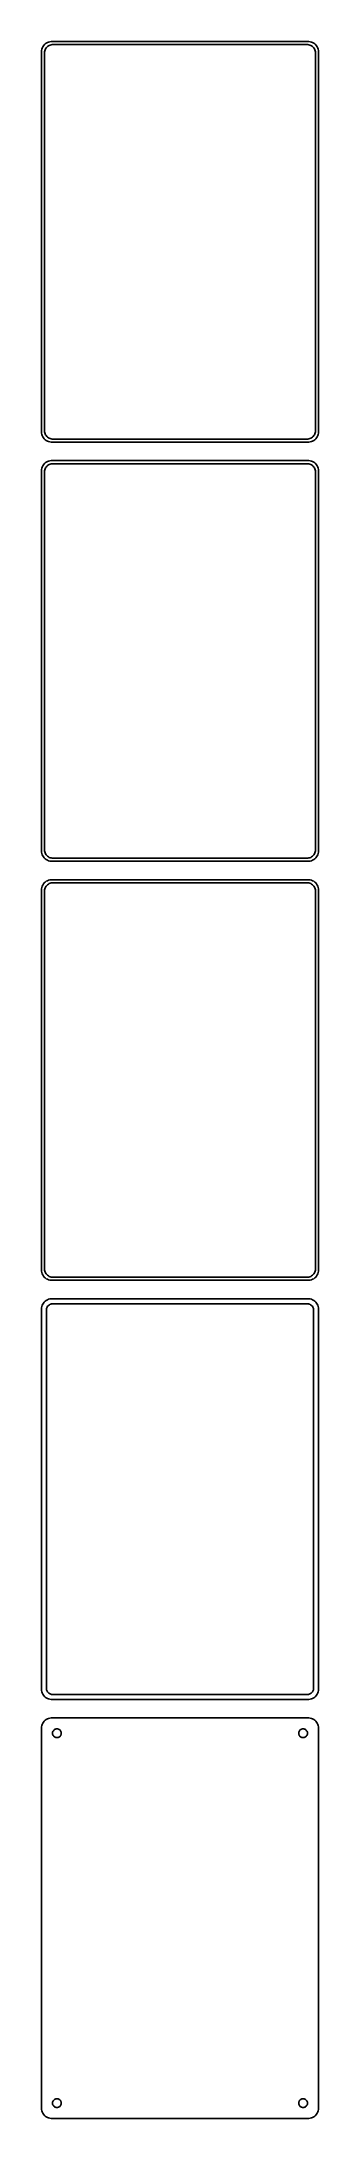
# Model space of a CAD drawing. Header units: metres. Extents: x -68 to 68, y 923 to 1933.
import ezdxf

# ---------------------------------------------------------------- set-up
doc = ezdxf.new("R2010")
doc.units = ezdxf.units.M

msp = doc.modelspace()

# ---------------------------------------------------------------- linework, layer by layer
for p, q in [((-66.5451, 1931.44), (-66.8815, 1930.91)), ((-66.1448, 1931.92), (-66.5451, 1931.44)), ((-65.6871, 1932.35), (-66.1448, 1931.92)), ((-65.1791, 1932.72), (-65.6871, 1932.35)), ((-64.6289, 1933.02), (-65.1791, 1932.72)), ((-64.9159, 1930.74), (-64.5497, 1931.08)), ((-64.0451, 1933.26), (-64.6289, 1933.02)), ((-64.5497, 1931.08), (-64.1433, 1931.38)), ((-64.1433, 1931.38), (-63.7031, 1931.62)), ((-63.4369, 1933.41), (-64.0451, 1933.26)), ((-63.7031, 1931.62), (-63.2361, 1931.8)), ((-62.8139, 1933.49), (-63.4369, 1933.41)), ((-63.2361, 1931.8), (-62.7495, 1931.93)), ((62.8139, 1933.49), (-62.8139, 1933.49)), ((-62.7495, 1931.93), (-62.2512, 1931.99)), ((-62.2512, 1931.99), (62.2512, 1931.99)), ((62.2512, 1931.99), (62.7495, 1931.93)), ((62.7495, 1931.93), (63.2361, 1931.8)), ((63.4369, 1933.41), (62.8139, 1933.49)), ((63.2361, 1931.8), (63.7031, 1931.62)), ((64.0451, 1933.26), (63.4369, 1933.41)), ((63.7031, 1931.62), (64.1433, 1931.38)), ((64.6289, 1933.02), (64.0451, 1933.26)), ((64.1433, 1931.38), (64.5497, 1931.08)), ((64.5497, 1931.08), (64.9159, 1930.74)), ((65.1791, 1932.72), (64.6289, 1933.02)), ((65.6871, 1932.35), (65.1791, 1932.72)), ((66.1448, 1931.92), (65.6871, 1932.35)), ((66.5451, 1931.44), (66.1448, 1931.92)), ((66.8815, 1930.91), (66.5451, 1931.44)), ((-67.4606, 1929.13), (-67.5, 1928.5)), ((-67.5, 1928.5), (-67.5, 1743.5)), ((-67.3429, 1929.74), (-67.4606, 1929.13)), ((-67.1489, 1930.34), (-67.3429, 1929.74)), ((-66.8815, 1930.91), (-67.1489, 1930.34)), ((-66, 1928), (-65.9685, 1928.5)), ((-66, 1744), (-66, 1928)), ((-65.9685, 1928.5), (-65.8743, 1928.99)), ((-65.8743, 1928.99), (-65.7191, 1929.47)), ((-65.7191, 1929.47), (-65.5052, 1929.93)), ((-65.5052, 1929.93), (-65.2361, 1930.35)), ((-65.2361, 1930.35), (-64.9159, 1930.74)), ((64.9159, 1930.74), (65.2361, 1930.35)), ((65.2361, 1930.35), (65.5052, 1929.93)), ((65.5052, 1929.93), (65.7191, 1929.47)), ((65.7191, 1929.47), (65.8743, 1928.99)), ((65.8743, 1928.99), (65.9685, 1928.5)), ((65.9685, 1928.5), (66, 1928)), ((66, 1928), (66, 1744)), ((67.1489, 1930.34), (66.8815, 1930.91)), ((67.3429, 1929.74), (67.1489, 1930.34)), ((67.4606, 1929.13), (67.3429, 1929.74)), ((67.5, 1928.5), (67.4606, 1929.13)), ((67.5, 1743.5), (67.5, 1928.5)), ((-67.5, 1743.5), (-67.4606, 1742.87)), ((-67.4606, 1742.87), (-67.3429, 1742.26)), ((-67.3429, 1742.26), (-67.1489, 1741.66)), ((-67.1489, 1741.66), (-66.8815, 1741.09)), ((-66.8815, 1741.09), (-66.5451, 1740.56)), ((-66.5451, 1740.56), (-66.1448, 1740.08)), ((-66.1448, 1740.08), (-65.6871, 1739.65)), ((-65.9685, 1743.5), (-66, 1744)), ((-65.8743, 1743.01), (-65.9685, 1743.5)), ((-65.7191, 1742.53), (-65.8743, 1743.01)), ((-65.5052, 1742.07), (-65.7191, 1742.53)), ((-65.6871, 1739.65), (-65.1791, 1739.28)), ((-65.2361, 1741.65), (-65.5052, 1742.07)), ((-64.9159, 1741.26), (-65.2361, 1741.65)), ((-65.1791, 1739.28), (-64.6289, 1738.98)), ((-64.5497, 1740.92), (-64.9159, 1741.26)), ((-64.6289, 1738.98), (-64.0451, 1738.74)), ((-64.1433, 1740.62), (-64.5497, 1740.92)), ((-63.7031, 1740.38), (-64.1433, 1740.62)), ((-63.2361, 1740.2), (-63.7031, 1740.38)), ((-62.7495, 1740.07), (-63.2361, 1740.2)), ((-62.2512, 1740.01), (-62.7495, 1740.07)), ((62.2512, 1740.01), (-62.2512, 1740.01)), ((62.7495, 1740.07), (62.2512, 1740.01)), ((63.2361, 1740.2), (62.7495, 1740.07)), ((63.7031, 1740.38), (63.2361, 1740.2)), ((64.1433, 1740.62), (63.7031, 1740.38)), ((64.0451, 1738.74), (64.6289, 1738.98)), ((64.5497, 1740.92), (64.1433, 1740.62)), ((64.9159, 1741.26), (64.5497, 1740.92)), ((64.6289, 1738.98), (65.1791, 1739.28)), ((65.2361, 1741.65), (64.9159, 1741.26)), ((65.1791, 1739.28), (65.6871, 1739.65)), ((65.5052, 1742.07), (65.2361, 1741.65)), ((65.7191, 1742.53), (65.5052, 1742.07)), ((65.6871, 1739.65), (66.1448, 1740.08)), ((65.8743, 1743.01), (65.7191, 1742.53)), ((65.9685, 1743.5), (65.8743, 1743.01)), ((66, 1744), (65.9685, 1743.5)), ((66.1448, 1740.08), (66.5451, 1740.56)), ((66.5451, 1740.56), (66.8815, 1741.09)), ((66.8815, 1741.09), (67.1489, 1741.66)), ((67.1489, 1741.66), (67.3429, 1742.26)), ((67.3429, 1742.26), (67.4606, 1742.87)), ((67.4606, 1742.87), (67.5, 1743.5)), ((-64.6289, 1729.02), (-65.1791, 1728.72)), ((-64.0451, 1729.26), (-64.6289, 1729.02)), ((-64.0451, 1738.74), (-63.4369, 1738.59)), ((-63.4369, 1729.41), (-64.0451, 1729.26)), ((-63.4369, 1738.59), (-62.8139, 1738.51)), ((-62.8139, 1729.49), (-63.4369, 1729.41)), ((-62.8139, 1738.51), (62.8139, 1738.51)), ((62.8139, 1729.49), (-62.8139, 1729.49)), ((62.8139, 1738.51), (63.4369, 1738.59)), ((63.4369, 1729.41), (62.8139, 1729.49)), ((63.4369, 1738.59), (64.0451, 1738.74)), ((64.0451, 1729.26), (63.4369, 1729.41)), ((64.6289, 1729.02), (64.0451, 1729.26)), ((65.1791, 1728.72), (64.6289, 1729.02)), ((-67.4606, 1725.13), (-67.5, 1724.5)), ((-67.5, 1724.5), (-67.5, 1539.5)), ((-67.3429, 1725.74), (-67.4606, 1725.13)), ((-67.1489, 1726.34), (-67.3429, 1725.74)), ((-66.8815, 1726.91), (-67.1489, 1726.34)), ((-66.5451, 1727.44), (-66.8815, 1726.91)), ((-66.1448, 1727.92), (-66.5451, 1727.44)), ((-65.6871, 1728.35), (-66.1448, 1727.92)), ((-66, 1724), (-65.9685, 1724.5)), ((-66, 1540), (-66, 1724)), ((-65.9685, 1724.5), (-65.8743, 1724.99)), ((-65.8743, 1724.99), (-65.7191, 1725.47)), ((-65.7191, 1725.47), (-65.5052, 1725.93)), ((-65.1791, 1728.72), (-65.6871, 1728.35)), ((-65.5052, 1725.93), (-65.2361, 1726.35)), ((-65.2361, 1726.35), (-64.9159, 1726.74)), ((-64.9159, 1726.74), (-64.5497, 1727.08)), ((-64.5497, 1727.08), (-64.1433, 1727.38)), ((-64.1433, 1727.38), (-63.7031, 1727.62)), ((-63.7031, 1727.62), (-63.2361, 1727.8)), ((-63.2361, 1727.8), (-62.7495, 1727.93)), ((-62.7495, 1727.93), (-62.2512, 1727.99)), ((-62.2512, 1727.99), (62.2512, 1727.99)), ((62.2512, 1727.99), (62.7495, 1727.93)), ((62.7495, 1727.93), (63.2361, 1727.8)), ((63.2361, 1727.8), (63.7031, 1727.62)), ((63.7031, 1727.62), (64.1433, 1727.38)), ((64.1433, 1727.38), (64.5497, 1727.08)), ((64.5497, 1727.08), (64.9159, 1726.74)), ((64.9159, 1726.74), (65.2361, 1726.35)), ((65.6871, 1728.35), (65.1791, 1728.72)), ((65.2361, 1726.35), (65.5052, 1725.93)), ((65.5052, 1725.93), (65.7191, 1725.47)), ((66.1448, 1727.92), (65.6871, 1728.35)), ((65.7191, 1725.47), (65.8743, 1724.99)), ((65.8743, 1724.99), (65.9685, 1724.5)), ((65.9685, 1724.5), (66, 1724)), ((66, 1724), (66, 1540)), ((66.5451, 1727.44), (66.1448, 1727.92)), ((66.8815, 1726.91), (66.5451, 1727.44)), ((67.1489, 1726.34), (66.8815, 1726.91)), ((67.3429, 1725.74), (67.1489, 1726.34)), ((67.4606, 1725.13), (67.3429, 1725.74)), ((67.5, 1724.5), (67.4606, 1725.13)), ((67.5, 1539.5), (67.5, 1724.5)), ((-67.5, 1539.5), (-67.4606, 1538.87)), ((-67.4606, 1538.87), (-67.3429, 1538.26)), ((-67.3429, 1538.26), (-67.1489, 1537.66)), ((-67.1489, 1537.66), (-66.8815, 1537.09)), ((-66.8815, 1537.09), (-66.5451, 1536.56)), ((-65.9685, 1539.5), (-66, 1540)), ((-65.8743, 1539.01), (-65.9685, 1539.5)), ((-65.7191, 1538.53), (-65.8743, 1539.01)), ((-65.5052, 1538.07), (-65.7191, 1538.53)), ((-65.2361, 1537.65), (-65.5052, 1538.07)), ((-64.9159, 1537.26), (-65.2361, 1537.65)), ((-64.5497, 1536.92), (-64.9159, 1537.26)), ((-64.1433, 1536.62), (-64.5497, 1536.92)), ((64.5497, 1536.92), (64.1433, 1536.62)), ((64.9159, 1537.26), (64.5497, 1536.92)), ((65.2361, 1537.65), (64.9159, 1537.26)), ((65.5052, 1538.07), (65.2361, 1537.65)), ((65.7191, 1538.53), (65.5052, 1538.07)), ((65.8743, 1539.01), (65.7191, 1538.53)), ((65.9685, 1539.5), (65.8743, 1539.01)), ((66, 1540), (65.9685, 1539.5)), ((66.5451, 1536.56), (66.8815, 1537.09)), ((66.8815, 1537.09), (67.1489, 1537.66)), ((67.1489, 1537.66), (67.3429, 1538.26)), ((67.3429, 1538.26), (67.4606, 1538.87)), ((67.4606, 1538.87), (67.5, 1539.5)), ((-66.5451, 1536.56), (-66.1448, 1536.08)), ((-66.1448, 1536.08), (-65.6871, 1535.65)), ((-65.6871, 1535.65), (-65.1791, 1535.28)), ((-65.1791, 1535.28), (-64.6289, 1534.98)), ((-64.6289, 1534.98), (-64.0451, 1534.74)), ((-63.7031, 1536.38), (-64.1433, 1536.62)), ((-64.0451, 1534.74), (-63.4369, 1534.59)), ((-63.2361, 1536.2), (-63.7031, 1536.38)), ((-63.4369, 1534.59), (-62.8139, 1534.51)), ((-62.7495, 1536.07), (-63.2361, 1536.2)), ((-62.8139, 1534.51), (62.8139, 1534.51)), ((-62.2512, 1536.01), (-62.7495, 1536.07)), ((62.2512, 1536.01), (-62.2512, 1536.01)), ((62.7495, 1536.07), (62.2512, 1536.01)), ((63.2361, 1536.2), (62.7495, 1536.07)), ((62.8139, 1534.51), (63.4369, 1534.59)), ((63.7031, 1536.38), (63.2361, 1536.2)), ((63.4369, 1534.59), (64.0451, 1534.74)), ((64.1433, 1536.62), (63.7031, 1536.38)), ((64.0451, 1534.74), (64.6289, 1534.98)), ((64.6289, 1534.98), (65.1791, 1535.28)), ((65.1791, 1535.28), (65.6871, 1535.65)), ((65.6871, 1535.65), (66.1448, 1536.08)), ((66.1448, 1536.08), (66.5451, 1536.56)), ((-67.4606, 1521.13), (-67.5, 1520.5)), ((-67.5, 1520.5), (-67.5, 1335.5)), ((-67.3429, 1521.74), (-67.4606, 1521.13)), ((-67.1489, 1522.34), (-67.3429, 1521.74)), ((-66.8815, 1522.91), (-67.1489, 1522.34)), ((-66.5451, 1523.44), (-66.8815, 1522.91)), ((-66.1448, 1523.92), (-66.5451, 1523.44)), ((-65.6871, 1524.35), (-66.1448, 1523.92)), ((-66, 1520), (-65.9685, 1520.5)), ((-66, 1336), (-66, 1520)), ((-65.9685, 1520.5), (-65.8743, 1520.99)), ((-65.8743, 1520.99), (-65.7191, 1521.47)), ((-65.7191, 1521.47), (-65.5052, 1521.93)), ((-65.1791, 1524.72), (-65.6871, 1524.35)), ((-65.5052, 1521.93), (-65.2361, 1522.35)), ((-65.2361, 1522.35), (-64.9159, 1522.74)), ((-64.6289, 1525.02), (-65.1791, 1524.72)), ((-64.9159, 1522.74), (-64.5497, 1523.08)), ((-64.0451, 1525.26), (-64.6289, 1525.02)), ((-64.5497, 1523.08), (-64.1433, 1523.38)), ((-64.1433, 1523.38), (-63.7031, 1523.62)), ((-63.4369, 1525.41), (-64.0451, 1525.26)), ((-63.7031, 1523.62), (-63.2361, 1523.8)), ((-62.8139, 1525.49), (-63.4369, 1525.41)), ((-63.2361, 1523.8), (-62.7495, 1523.93)), ((62.8139, 1525.49), (-62.8139, 1525.49)), ((-62.7495, 1523.93), (-62.2512, 1523.99)), ((-62.2512, 1523.99), (62.2512, 1523.99)), ((62.2512, 1523.99), (62.7495, 1523.93)), ((62.7495, 1523.93), (63.2361, 1523.8)), ((63.4369, 1525.41), (62.8139, 1525.49)), ((63.2361, 1523.8), (63.7031, 1523.62)), ((64.0451, 1525.26), (63.4369, 1525.41)), ((63.7031, 1523.62), (64.1433, 1523.38)), ((64.6289, 1525.02), (64.0451, 1525.26)), ((64.1433, 1523.38), (64.5497, 1523.08)), ((64.5497, 1523.08), (64.9159, 1522.74)), ((65.1791, 1524.72), (64.6289, 1525.02)), ((64.9159, 1522.74), (65.2361, 1522.35)), ((65.6871, 1524.35), (65.1791, 1524.72)), ((65.2361, 1522.35), (65.5052, 1521.93)), ((65.5052, 1521.93), (65.7191, 1521.47)), ((66.1448, 1523.92), (65.6871, 1524.35)), ((65.7191, 1521.47), (65.8743, 1520.99)), ((65.8743, 1520.99), (65.9685, 1520.5)), ((65.9685, 1520.5), (66, 1520)), ((66, 1520), (66, 1336)), ((66.5451, 1523.44), (66.1448, 1523.92)), ((66.8815, 1522.91), (66.5451, 1523.44)), ((67.1489, 1522.34), (66.8815, 1522.91)), ((67.3429, 1521.74), (67.1489, 1522.34)), ((67.4606, 1521.13), (67.3429, 1521.74)), ((67.5, 1520.5), (67.4606, 1521.13)), ((67.5, 1335.5), (67.5, 1520.5)), ((-67.5, 1335.5), (-67.4606, 1334.87)), ((-67.4606, 1334.87), (-67.3429, 1334.26)), ((-65.9685, 1335.5), (-66, 1336)), ((-65.8743, 1335.01), (-65.9685, 1335.5)), ((-65.7191, 1334.53), (-65.8743, 1335.01)), ((-65.5052, 1334.07), (-65.7191, 1334.53)), ((65.7191, 1334.53), (65.5052, 1334.07)), ((65.8743, 1335.01), (65.7191, 1334.53)), ((65.9685, 1335.5), (65.8743, 1335.01)), ((66, 1336), (65.9685, 1335.5)), ((67.3429, 1334.26), (67.4606, 1334.87)), ((67.4606, 1334.87), (67.5, 1335.5)), ((-67.3429, 1334.26), (-67.1489, 1333.66)), ((-67.1489, 1333.66), (-66.8815, 1333.09)), ((-66.8815, 1333.09), (-66.5451, 1332.56)), ((-66.5451, 1332.56), (-66.1448, 1332.08)), ((-66.1448, 1332.08), (-65.6871, 1331.65)), ((-65.6871, 1331.65), (-65.1791, 1331.28)), ((-65.2361, 1333.65), (-65.5052, 1334.07)), ((-64.9159, 1333.26), (-65.2361, 1333.65)), ((-65.1791, 1331.28), (-64.6289, 1330.98)), ((-64.5497, 1332.92), (-64.9159, 1333.26)), ((-64.6289, 1330.98), (-64.0451, 1330.74)), ((-64.1433, 1332.62), (-64.5497, 1332.92)), ((-63.7031, 1332.38), (-64.1433, 1332.62)), ((-64.0451, 1330.74), (-63.4369, 1330.59)), ((-63.2361, 1332.2), (-63.7031, 1332.38)), ((-63.4369, 1330.59), (-62.8139, 1330.51)), ((-62.7495, 1332.07), (-63.2361, 1332.2)), ((-62.8139, 1330.51), (62.8139, 1330.51)), ((-62.2512, 1332.01), (-62.7495, 1332.07)), ((62.2512, 1332.01), (-62.2512, 1332.01)), ((62.7495, 1332.07), (62.2512, 1332.01)), ((63.2361, 1332.2), (62.7495, 1332.07)), ((62.8139, 1330.51), (63.4369, 1330.59)), ((63.7031, 1332.38), (63.2361, 1332.2)), ((63.4369, 1330.59), (64.0451, 1330.74)), ((64.1433, 1332.62), (63.7031, 1332.38)), ((64.0451, 1330.74), (64.6289, 1330.98)), ((64.5497, 1332.92), (64.1433, 1332.62)), ((64.9159, 1333.26), (64.5497, 1332.92)), ((64.6289, 1330.98), (65.1791, 1331.28)), ((65.2361, 1333.65), (64.9159, 1333.26)), ((65.1791, 1331.28), (65.6871, 1331.65)), ((65.5052, 1334.07), (65.2361, 1333.65)), ((65.6871, 1331.65), (66.1448, 1332.08)), ((66.1448, 1332.08), (66.5451, 1332.56)), ((66.5451, 1332.56), (66.8815, 1333.09)), ((66.8815, 1333.09), (67.1489, 1333.66)), ((67.1489, 1333.66), (67.3429, 1334.26)), ((-67.4606, 1317.13), (-67.5, 1316.5)), ((-67.5, 1316.5), (-67.5, 1131.5)), ((-67.3429, 1317.74), (-67.4606, 1317.13)), ((-67.1489, 1318.34), (-67.3429, 1317.74)), ((-66.8815, 1318.91), (-67.1489, 1318.34)), ((-66.5451, 1319.44), (-66.8815, 1318.91)), ((-66.1448, 1319.92), (-66.5451, 1319.44)), ((-65.6871, 1320.35), (-66.1448, 1319.92)), ((-65.1791, 1320.72), (-65.6871, 1320.35)), ((-64.6289, 1321.02), (-65.1791, 1320.72)), ((-65.1129, 1316), (-65.0884, 1316.39)), ((-65.1129, 1132), (-65.1129, 1316)), ((-65.0884, 1316.39), (-65.0151, 1316.77)), ((-65.0151, 1316.77), (-64.8943, 1317.15)), ((-64.8943, 1317.15), (-64.7279, 1317.5)), ((-64.7279, 1317.5), (-64.5184, 1317.83)), ((-64.0451, 1321.26), (-64.6289, 1321.02)), ((-64.5184, 1317.83), (-64.2692, 1318.13)), ((-64.2692, 1318.13), (-63.9842, 1318.4)), ((-63.4369, 1321.41), (-64.0451, 1321.26)), ((-63.9842, 1318.4), (-63.668, 1318.63)), ((-63.668, 1318.63), (-63.3254, 1318.82)), ((-62.8139, 1321.49), (-63.4369, 1321.41)), ((-63.3254, 1318.82), (-62.9619, 1318.96)), ((-62.9619, 1318.96), (-62.5833, 1319.06)), ((62.8139, 1321.49), (-62.8139, 1321.49)), ((-62.5833, 1319.06), (-62.1954, 1319.11)), ((-62.1954, 1319.11), (62.1954, 1319.11)), ((62.1954, 1319.11), (62.5833, 1319.06)), ((62.5833, 1319.06), (62.9619, 1318.96)), ((63.4369, 1321.41), (62.8139, 1321.49)), ((62.9619, 1318.96), (63.3254, 1318.82)), ((63.3254, 1318.82), (63.668, 1318.63)), ((64.0451, 1321.26), (63.4369, 1321.41)), ((63.668, 1318.63), (63.9842, 1318.4)), ((63.9842, 1318.4), (64.2692, 1318.13)), ((64.6289, 1321.02), (64.0451, 1321.26)), ((64.2692, 1318.13), (64.5184, 1317.83)), ((64.5184, 1317.83), (64.7279, 1317.5)), ((65.1791, 1320.72), (64.6289, 1321.02)), ((64.7279, 1317.5), (64.8943, 1317.15)), ((64.8943, 1317.15), (65.0151, 1316.77)), ((65.0151, 1316.77), (65.0884, 1316.39)), ((65.0884, 1316.39), (65.1129, 1316)), ((65.1129, 1316), (65.1129, 1132)), ((65.6871, 1320.35), (65.1791, 1320.72)), ((66.1448, 1319.92), (65.6871, 1320.35)), ((66.5451, 1319.44), (66.1448, 1319.92)), ((66.8815, 1318.91), (66.5451, 1319.44)), ((67.1489, 1318.34), (66.8815, 1318.91)), ((67.3429, 1317.74), (67.1489, 1318.34)), ((67.4606, 1317.13), (67.3429, 1317.74)), ((67.5, 1316.5), (67.4606, 1317.13)), ((67.5, 1131.5), (67.5, 1316.5)), ((-67.5, 1131.5), (-67.4606, 1130.87)), ((-67.4606, 1130.87), (-67.3429, 1130.26)), ((-67.3429, 1130.26), (-67.1489, 1129.66)), ((-67.1489, 1129.66), (-66.8815, 1129.09)), ((-66.8815, 1129.09), (-66.5451, 1128.56)), ((-66.5451, 1128.56), (-66.1448, 1128.08)), ((-66.1448, 1128.08), (-65.6871, 1127.65)), ((-65.6871, 1127.65), (-65.1791, 1127.28)), ((-65.1791, 1127.28), (-64.6289, 1126.98)), ((-65.0884, 1131.61), (-65.1129, 1132)), ((-65.0151, 1131.23), (-65.0884, 1131.61)), ((-64.8943, 1130.85), (-65.0151, 1131.23)), ((-64.7279, 1130.5), (-64.8943, 1130.85)), ((-64.5184, 1130.17), (-64.7279, 1130.5)), ((-64.6289, 1126.98), (-64.0451, 1126.74)), ((-64.2692, 1129.87), (-64.5184, 1130.17)), ((-63.9842, 1129.6), (-64.2692, 1129.87)), ((-64.0451, 1126.74), (-63.4369, 1126.59)), ((-63.668, 1129.37), (-63.9842, 1129.6)), ((-63.3254, 1129.18), (-63.668, 1129.37)), ((-63.4369, 1126.59), (-62.8139, 1126.51)), ((-62.9619, 1129.04), (-63.3254, 1129.18)), ((-62.5833, 1128.94), (-62.9619, 1129.04)), ((-62.8139, 1126.51), (62.8139, 1126.51)), ((-62.1954, 1128.89), (-62.5833, 1128.94)), ((62.1954, 1128.89), (-62.1954, 1128.89)), ((62.5833, 1128.94), (62.1954, 1128.89)), ((62.9619, 1129.04), (62.5833, 1128.94)), ((62.8139, 1126.51), (63.4369, 1126.59)), ((63.3254, 1129.18), (62.9619, 1129.04)), ((63.668, 1129.37), (63.3254, 1129.18)), ((63.4369, 1126.59), (64.0451, 1126.74)), ((63.9842, 1129.6), (63.668, 1129.37)), ((64.2692, 1129.87), (63.9842, 1129.6)), ((64.0451, 1126.74), (64.6289, 1126.98)), ((64.5184, 1130.17), (64.2692, 1129.87)), ((64.7279, 1130.5), (64.5184, 1130.17)), ((64.6289, 1126.98), (65.1791, 1127.28)), ((64.8943, 1130.85), (64.7279, 1130.5)), ((65.0151, 1131.23), (64.8943, 1130.85)), ((65.0884, 1131.61), (65.0151, 1131.23)), ((65.1129, 1132), (65.0884, 1131.61)), ((65.1791, 1127.28), (65.6871, 1127.65)), ((65.6871, 1127.65), (66.1448, 1128.08)), ((66.1448, 1128.08), (66.5451, 1128.56)), ((66.5451, 1128.56), (66.8815, 1129.09)), ((66.8815, 1129.09), (67.1489, 1129.66)), ((67.1489, 1129.66), (67.3429, 1130.26)), ((67.3429, 1130.26), (67.4606, 1130.87)), ((67.4606, 1130.87), (67.5, 1131.5)), ((-67.4606, 1113.13), (-67.5, 1112.5)), ((-67.5, 1112.5), (-67.5, 927.5)), ((-67.3429, 1113.74), (-67.4606, 1113.13)), ((-67.1489, 1114.34), (-67.3429, 1113.74)), ((-66.8815, 1114.91), (-67.1489, 1114.34)), ((-66.5451, 1115.44), (-66.8815, 1114.91)), ((-66.1448, 1115.92), (-66.5451, 1115.44)), ((-65.6871, 1116.35), (-66.1448, 1115.92)), ((-65.1791, 1116.72), (-65.6871, 1116.35)), ((-64.6289, 1117.02), (-65.1791, 1116.72)), ((-64.0451, 1117.26), (-64.6289, 1117.02)), ((-63.4369, 1117.41), (-64.0451, 1117.26)), ((-62.8139, 1117.49), (-63.4369, 1117.41)), ((62.8139, 1117.49), (-62.8139, 1117.49)), ((-60.6598, 1112.03), (-60.4001, 1112.1)), ((-60.4001, 1112.1), (-60.1341, 1112.13)), ((-60.1341, 1112.13), (-59.8659, 1112.13)), ((-59.8659, 1112.13), (-59.5999, 1112.1)), ((-59.5999, 1112.1), (-59.3401, 1112.03)), ((59.3401, 1112.03), (59.5999, 1112.1)), ((59.5999, 1112.1), (59.8659, 1112.13)), ((59.8659, 1112.13), (60.1341, 1112.13)), ((60.1341, 1112.13), (60.4001, 1112.1)), ((60.4001, 1112.1), (60.6598, 1112.03)), ((63.4369, 1117.41), (62.8139, 1117.49)), ((64.0451, 1117.26), (63.4369, 1117.41)), ((64.6289, 1117.02), (64.0451, 1117.26)), ((65.1791, 1116.72), (64.6289, 1117.02)), ((65.6871, 1116.35), (65.1791, 1116.72)), ((66.1448, 1115.92), (65.6871, 1116.35)), ((66.5451, 1115.44), (66.1448, 1115.92)), ((66.8815, 1114.91), (66.5451, 1115.44)), ((67.1489, 1114.34), (66.8815, 1114.91)), ((67.3429, 1113.74), (67.1489, 1114.34)), ((67.4606, 1113.13), (67.3429, 1113.74)), ((67.5, 1112.5), (67.4606, 1113.13)), ((67.5, 927.5), (67.5, 1112.5)), ((-62.1353, 1110), (-62.1185, 1110.27)), ((-62.1185, 1109.73), (-62.1353, 1110)), ((-62.1185, 1110.27), (-62.0682, 1110.53)), ((-62.0682, 1109.47), (-62.1185, 1109.73)), ((-62.0682, 1110.53), (-61.9853, 1110.79)), ((-61.9853, 1109.21), (-62.0682, 1109.47)), ((-61.9853, 1110.79), (-61.8712, 1111.03)), ((-61.8712, 1108.97), (-61.9853, 1109.21)), ((-61.8712, 1111.03), (-61.7275, 1111.26)), ((-61.7275, 1108.74), (-61.8712, 1108.97)), ((-61.7275, 1111.26), (-61.5565, 1111.46)), ((-61.5565, 1108.54), (-61.7275, 1108.74)), ((-61.5565, 1111.46), (-61.3611, 1111.65)), ((-61.3611, 1108.35), (-61.5565, 1108.54)), ((-61.3611, 1111.65), (-61.1441, 1111.8)), ((-61.1441, 1108.2), (-61.3611, 1108.35)), ((-61.1441, 1111.8), (-60.9092, 1111.93)), ((-60.9092, 1108.07), (-61.1441, 1108.2)), ((-60.9092, 1111.93), (-60.6598, 1112.03)), ((-60.6598, 1107.97), (-60.9092, 1108.07)), ((-60.4001, 1107.9), (-60.6598, 1107.97)), ((-60.1341, 1107.87), (-60.4001, 1107.9)), ((-59.8659, 1107.87), (-60.1341, 1107.87)), ((-59.5999, 1107.9), (-59.8659, 1107.87)), ((-59.3401, 1107.97), (-59.5999, 1107.9)), ((-59.3401, 1112.03), (-59.0908, 1111.93)), ((-59.0908, 1108.07), (-59.3401, 1107.97)), ((-59.0908, 1111.93), (-58.8559, 1111.8)), ((-58.8559, 1108.2), (-59.0908, 1108.07)), ((-58.8559, 1111.8), (-58.6389, 1111.65)), ((-58.6389, 1108.35), (-58.8559, 1108.2)), ((-58.6389, 1111.65), (-58.4434, 1111.46)), ((-58.4434, 1108.54), (-58.6389, 1108.35)), ((-58.4434, 1111.46), (-58.2725, 1111.26)), ((-58.2725, 1108.74), (-58.4434, 1108.54)), ((-58.2725, 1111.26), (-58.1288, 1111.03)), ((-58.1288, 1108.97), (-58.2725, 1108.74)), ((-58.1288, 1111.03), (-58.0146, 1110.79)), ((-58.0146, 1109.21), (-58.1288, 1108.97)), ((-58.0146, 1110.79), (-57.9318, 1110.53)), ((-57.9318, 1109.47), (-58.0146, 1109.21)), ((-57.9318, 1110.53), (-57.8815, 1110.27)), ((-57.8815, 1109.73), (-57.9318, 1109.47)), ((-57.8815, 1110.27), (-57.8647, 1110)), ((-57.8647, 1110), (-57.8815, 1109.73)), ((57.8647, 1110), (57.8815, 1110.27)), ((57.8815, 1109.73), (57.8647, 1110)), ((57.8815, 1110.27), (57.9318, 1110.53)), ((57.9318, 1109.47), (57.8815, 1109.73)), ((57.9318, 1110.53), (58.0146, 1110.79)), ((58.0146, 1109.21), (57.9318, 1109.47)), ((58.0146, 1110.79), (58.1288, 1111.03)), ((58.1288, 1108.97), (58.0146, 1109.21)), ((58.1288, 1111.03), (58.2725, 1111.26)), ((58.2725, 1108.74), (58.1288, 1108.97)), ((58.2725, 1111.26), (58.4434, 1111.46)), ((58.4434, 1108.54), (58.2725, 1108.74)), ((58.4434, 1111.46), (58.6389, 1111.65)), ((58.6389, 1108.35), (58.4434, 1108.54)), ((58.6389, 1111.65), (58.8559, 1111.8)), ((58.8559, 1108.2), (58.6389, 1108.35)), ((58.8559, 1111.8), (59.0908, 1111.93)), ((59.0908, 1108.07), (58.8559, 1108.2)), ((59.0908, 1111.93), (59.3401, 1112.03)), ((59.3401, 1107.97), (59.0908, 1108.07)), ((59.5999, 1107.9), (59.3401, 1107.97)), ((59.8659, 1107.87), (59.5999, 1107.9)), ((60.1341, 1107.87), (59.8659, 1107.87)), ((60.4001, 1107.9), (60.1341, 1107.87)), ((60.6598, 1107.97), (60.4001, 1107.9)), ((60.6598, 1112.03), (60.9092, 1111.93)), ((60.9092, 1108.07), (60.6598, 1107.97)), ((60.9092, 1111.93), (61.1441, 1111.8)), ((61.1441, 1108.2), (60.9092, 1108.07)), ((61.1441, 1111.8), (61.3611, 1111.65)), ((61.3611, 1108.35), (61.1441, 1108.2)), ((61.3611, 1111.65), (61.5565, 1111.46)), ((61.5565, 1108.54), (61.3611, 1108.35)), ((61.5565, 1111.46), (61.7275, 1111.26)), ((61.7275, 1108.74), (61.5565, 1108.54)), ((61.7275, 1111.26), (61.8712, 1111.03)), ((61.8712, 1108.97), (61.7275, 1108.74)), ((61.8712, 1111.03), (61.9853, 1110.79)), ((61.9853, 1109.21), (61.8712, 1108.97)), ((61.9853, 1110.79), (62.0682, 1110.53)), ((62.0682, 1109.47), (61.9853, 1109.21)), ((62.0682, 1110.53), (62.1185, 1110.27)), ((62.1185, 1109.73), (62.0682, 1109.47)), ((62.1185, 1110.27), (62.1353, 1110)), ((62.1353, 1110), (62.1185, 1109.73)), ((-62.1353, 930), (-62.1185, 930.268)), ((-62.1185, 930.268), (-62.0682, 930.531)), ((-62.0682, 930.531), (-61.9853, 930.786)), ((-61.9853, 930.786), (-61.8712, 931.029)), ((-61.8712, 931.029), (-61.7275, 931.255)), ((-61.7275, 931.255), (-61.5565, 931.462)), ((-61.5565, 931.462), (-61.3611, 931.645)), ((-61.3611, 931.645), (-61.1441, 931.803)), ((-61.1441, 931.803), (-60.9092, 931.932)), ((-60.9092, 931.932), (-60.6598, 932.031)), ((-60.6598, 932.031), (-60.4001, 932.097)), ((-60.4001, 932.097), (-60.1341, 932.131)), ((-60.1341, 932.131), (-59.8659, 932.131)), ((-59.8659, 932.131), (-59.5999, 932.097)), ((-59.5999, 932.097), (-59.3401, 932.031)), ((-59.3401, 932.031), (-59.0908, 931.932)), ((-59.0908, 931.932), (-58.8559, 931.803)), ((-58.8559, 931.803), (-58.6389, 931.645)), ((-58.6389, 931.645), (-58.4434, 931.462)), ((-58.4434, 931.462), (-58.2725, 931.255)), ((-58.2725, 931.255), (-58.1288, 931.029)), ((-58.1288, 931.029), (-58.0146, 930.786)), ((-58.0146, 930.786), (-57.9318, 930.531)), ((-57.9318, 930.531), (-57.8815, 930.268)), ((-57.8815, 930.268), (-57.8647, 930)), ((57.8647, 930), (57.8815, 930.268)), ((57.8815, 930.268), (57.9318, 930.531)), ((57.9318, 930.531), (58.0146, 930.786)), ((58.0146, 930.786), (58.1288, 931.029)), ((58.1288, 931.029), (58.2725, 931.255)), ((58.2725, 931.255), (58.4434, 931.462)), ((58.4434, 931.462), (58.6389, 931.645)), ((58.6389, 931.645), (58.8559, 931.803)), ((58.8559, 931.803), (59.0908, 931.932)), ((59.0908, 931.932), (59.3401, 932.031)), ((59.3401, 932.031), (59.5999, 932.097)), ((59.5999, 932.097), (59.8659, 932.131)), ((59.8659, 932.131), (60.1341, 932.131)), ((60.1341, 932.131), (60.4001, 932.097)), ((60.4001, 932.097), (60.6598, 932.031)), ((60.6598, 932.031), (60.9092, 931.932)), ((60.9092, 931.932), (61.1441, 931.803)), ((61.1441, 931.803), (61.3611, 931.645)), ((61.3611, 931.645), (61.5565, 931.462)), ((61.5565, 931.462), (61.7275, 931.255)), ((61.7275, 931.255), (61.8712, 931.029)), ((61.8712, 931.029), (61.9853, 930.786)), ((61.9853, 930.786), (62.0682, 930.531)), ((62.0682, 930.531), (62.1185, 930.268)), ((62.1185, 930.268), (62.1353, 930)), ((-67.5, 927.5), (-67.4606, 926.873)), ((-67.4606, 926.873), (-67.3429, 926.257)), ((-67.3429, 926.257), (-67.1489, 925.659)), ((-67.1489, 925.659), (-66.8815, 925.091)), ((-66.8815, 925.091), (-66.5451, 924.561)), ((-66.5451, 924.561), (-66.1448, 924.077)), ((-66.1448, 924.077), (-65.6871, 923.647)), ((-65.6871, 923.647), (-65.1791, 923.278)), ((-65.1791, 923.278), (-64.6289, 922.976)), ((-64.6289, 922.976), (-64.0451, 922.745)), ((-64.0451, 922.745), (-63.4369, 922.589)), ((-63.4369, 922.589), (-62.8139, 922.51)), ((-62.8139, 922.51), (62.8139, 922.51)), ((-62.1185, 929.732), (-62.1353, 930)), ((-62.0682, 929.469), (-62.1185, 929.732)), ((-61.9853, 929.214), (-62.0682, 929.469)), ((-61.8712, 928.971), (-61.9853, 929.214)), ((-61.7275, 928.745), (-61.8712, 928.971)), ((-61.5565, 928.538), (-61.7275, 928.745)), ((-61.3611, 928.355), (-61.5565, 928.538)), ((-61.1441, 928.197), (-61.3611, 928.355)), ((-60.9092, 928.068), (-61.1441, 928.197)), ((-60.6598, 927.969), (-60.9092, 928.068)), ((-60.4001, 927.903), (-60.6598, 927.969)), ((-60.1341, 927.869), (-60.4001, 927.903)), ((-59.8659, 927.869), (-60.1341, 927.869)), ((-59.5999, 927.903), (-59.8659, 927.869)), ((-59.3401, 927.969), (-59.5999, 927.903)), ((-59.0908, 928.068), (-59.3401, 927.969)), ((-58.8559, 928.197), (-59.0908, 928.068)), ((-58.6389, 928.355), (-58.8559, 928.197)), ((-58.4434, 928.538), (-58.6389, 928.355)), ((-58.2725, 928.745), (-58.4434, 928.538)), ((-58.1288, 928.971), (-58.2725, 928.745)), ((-58.0146, 929.214), (-58.1288, 928.971)), ((-57.9318, 929.469), (-58.0146, 929.214)), ((-57.8815, 929.732), (-57.9318, 929.469)), ((-57.8647, 930), (-57.8815, 929.732)), ((57.8815, 929.732), (57.8647, 930)), ((57.9318, 929.469), (57.8815, 929.732)), ((58.0146, 929.214), (57.9318, 929.469)), ((58.1288, 928.971), (58.0146, 929.214)), ((58.2725, 928.745), (58.1288, 928.971)), ((58.4434, 928.538), (58.2725, 928.745)), ((58.6389, 928.355), (58.4434, 928.538)), ((58.8559, 928.197), (58.6389, 928.355)), ((59.0908, 928.068), (58.8559, 928.197)), ((59.3401, 927.969), (59.0908, 928.068)), ((59.5999, 927.903), (59.3401, 927.969)), ((59.8659, 927.869), (59.5999, 927.903)), ((60.1341, 927.869), (59.8659, 927.869)), ((60.4001, 927.903), (60.1341, 927.869)), ((60.6598, 927.969), (60.4001, 927.903)), ((60.9092, 928.068), (60.6598, 927.969)), ((61.1441, 928.197), (60.9092, 928.068)), ((61.3611, 928.355), (61.1441, 928.197)), ((61.5565, 928.538), (61.3611, 928.355)), ((61.7275, 928.745), (61.5565, 928.538)), ((61.8712, 928.971), (61.7275, 928.745)), ((61.9853, 929.214), (61.8712, 928.971)), ((62.0682, 929.469), (61.9853, 929.214)), ((62.1185, 929.732), (62.0682, 929.469)), ((62.1353, 930), (62.1185, 929.732)), ((62.8139, 922.51), (63.4369, 922.589)), ((63.4369, 922.589), (64.0451, 922.745)), ((64.0451, 922.745), (64.6289, 922.976)), ((64.6289, 922.976), (65.1791, 923.278)), ((65.1791, 923.278), (65.6871, 923.647)), ((65.6871, 923.647), (66.1448, 924.077)), ((66.1448, 924.077), (66.5451, 924.561)), ((66.5451, 924.561), (66.8815, 925.091)), ((66.8815, 925.091), (67.1489, 925.659)), ((67.1489, 925.659), (67.3429, 926.257)), ((67.3429, 926.257), (67.4606, 926.873)), ((67.4606, 926.873), (67.5, 927.5))]:
    msp.add_line(p, q)

doc.saveas('drawing.dxf')
